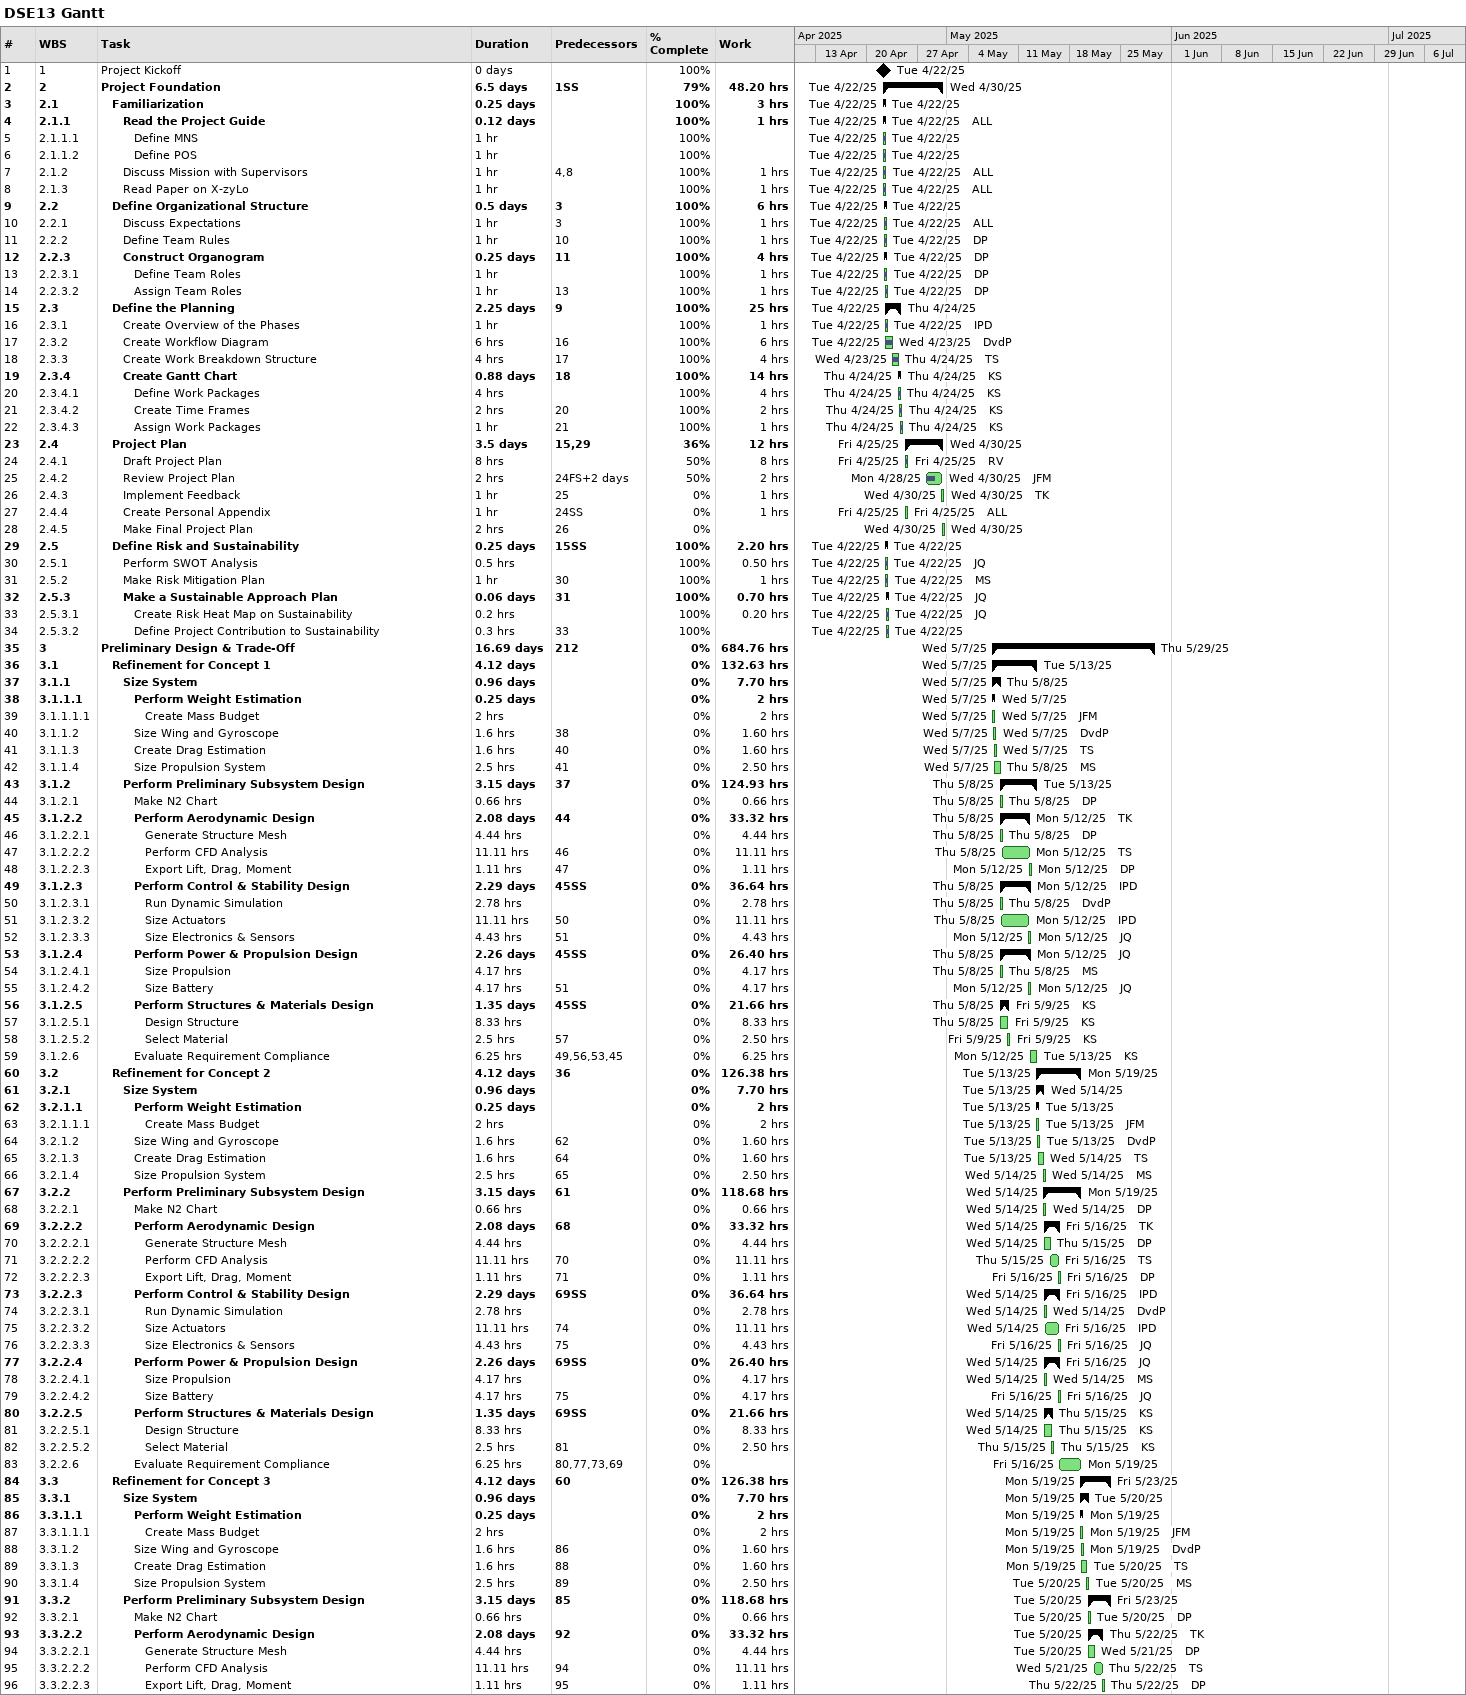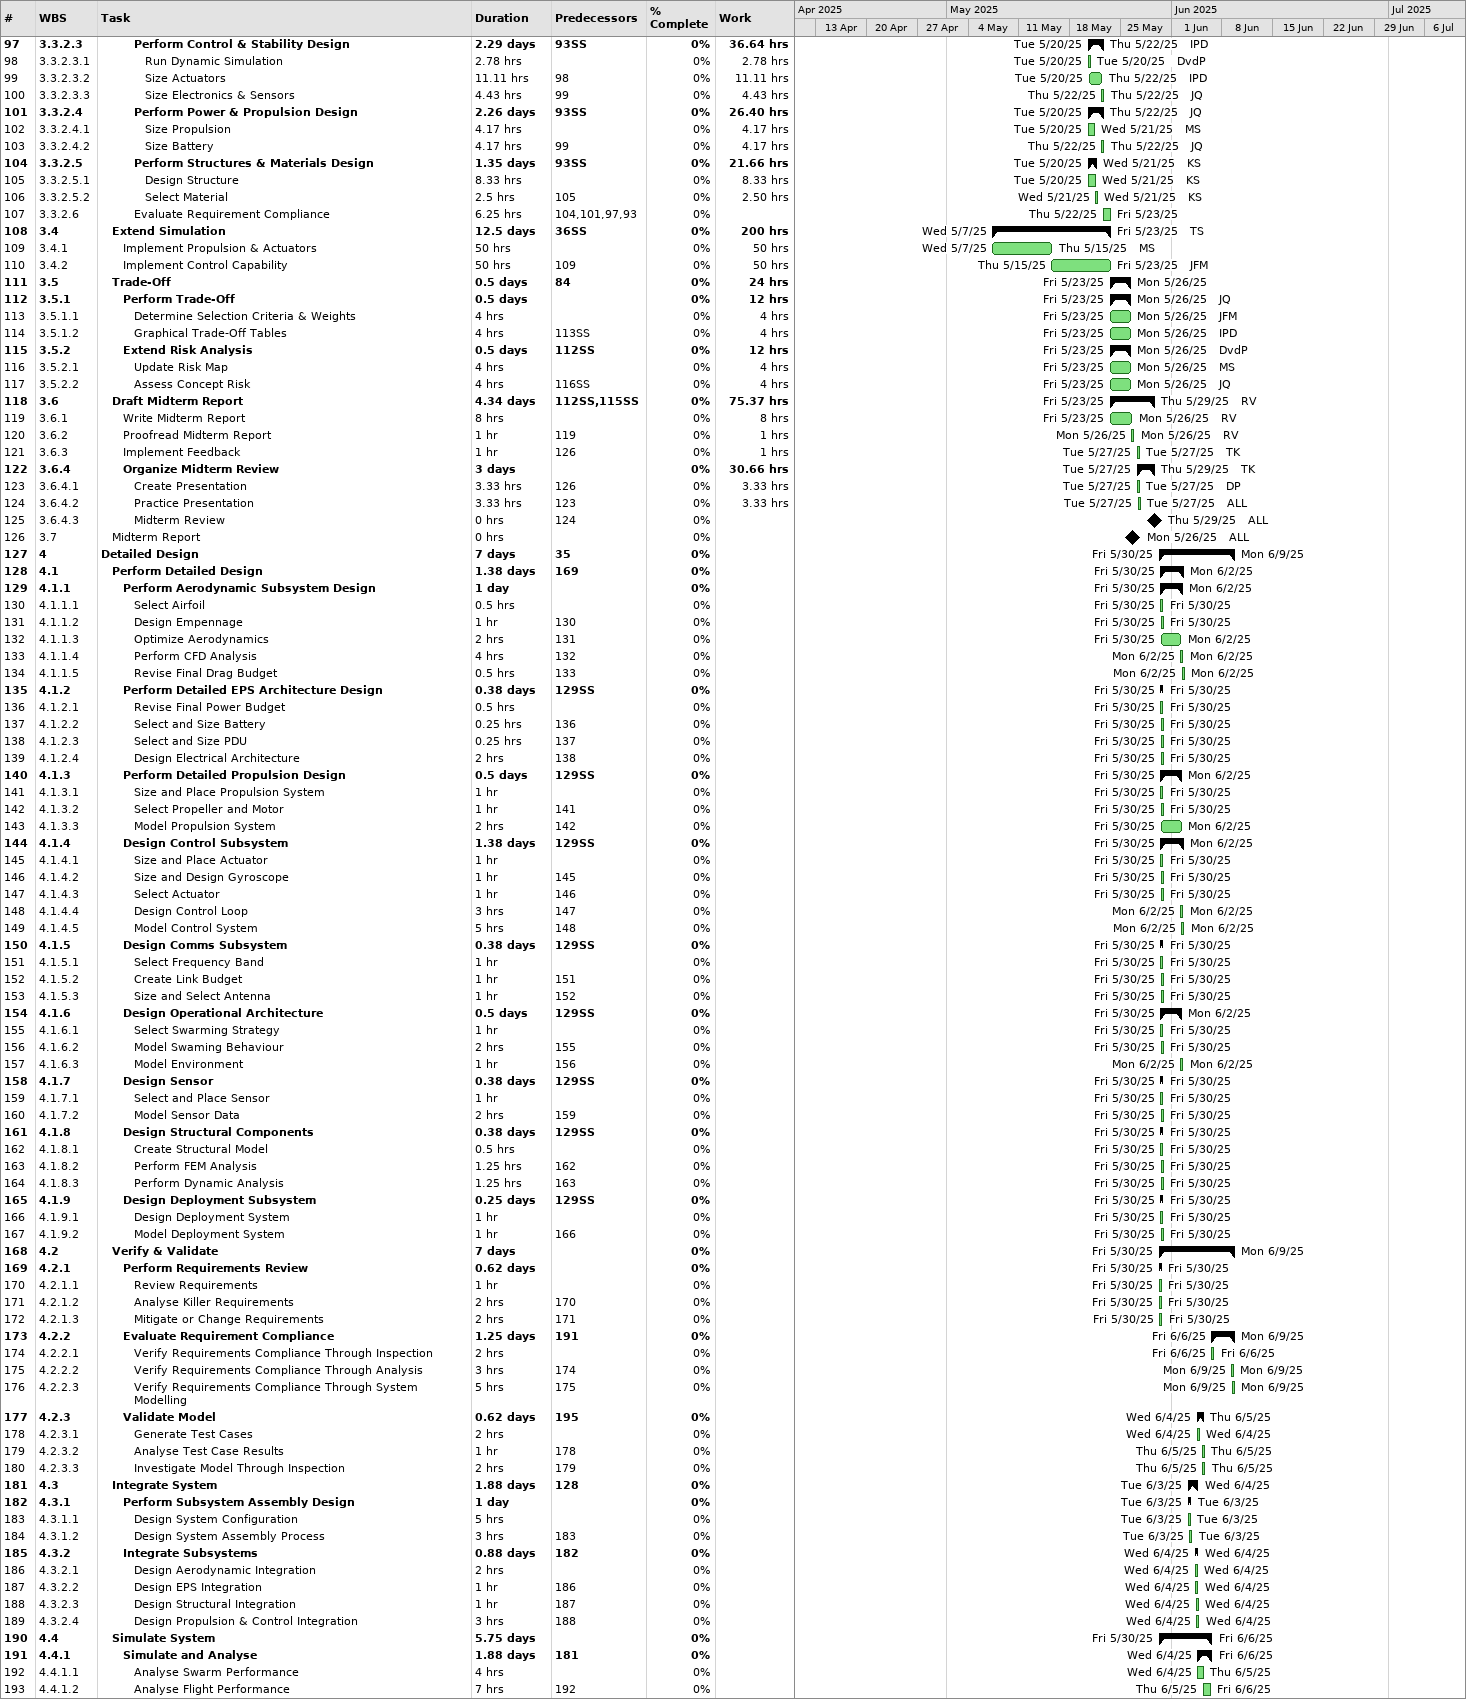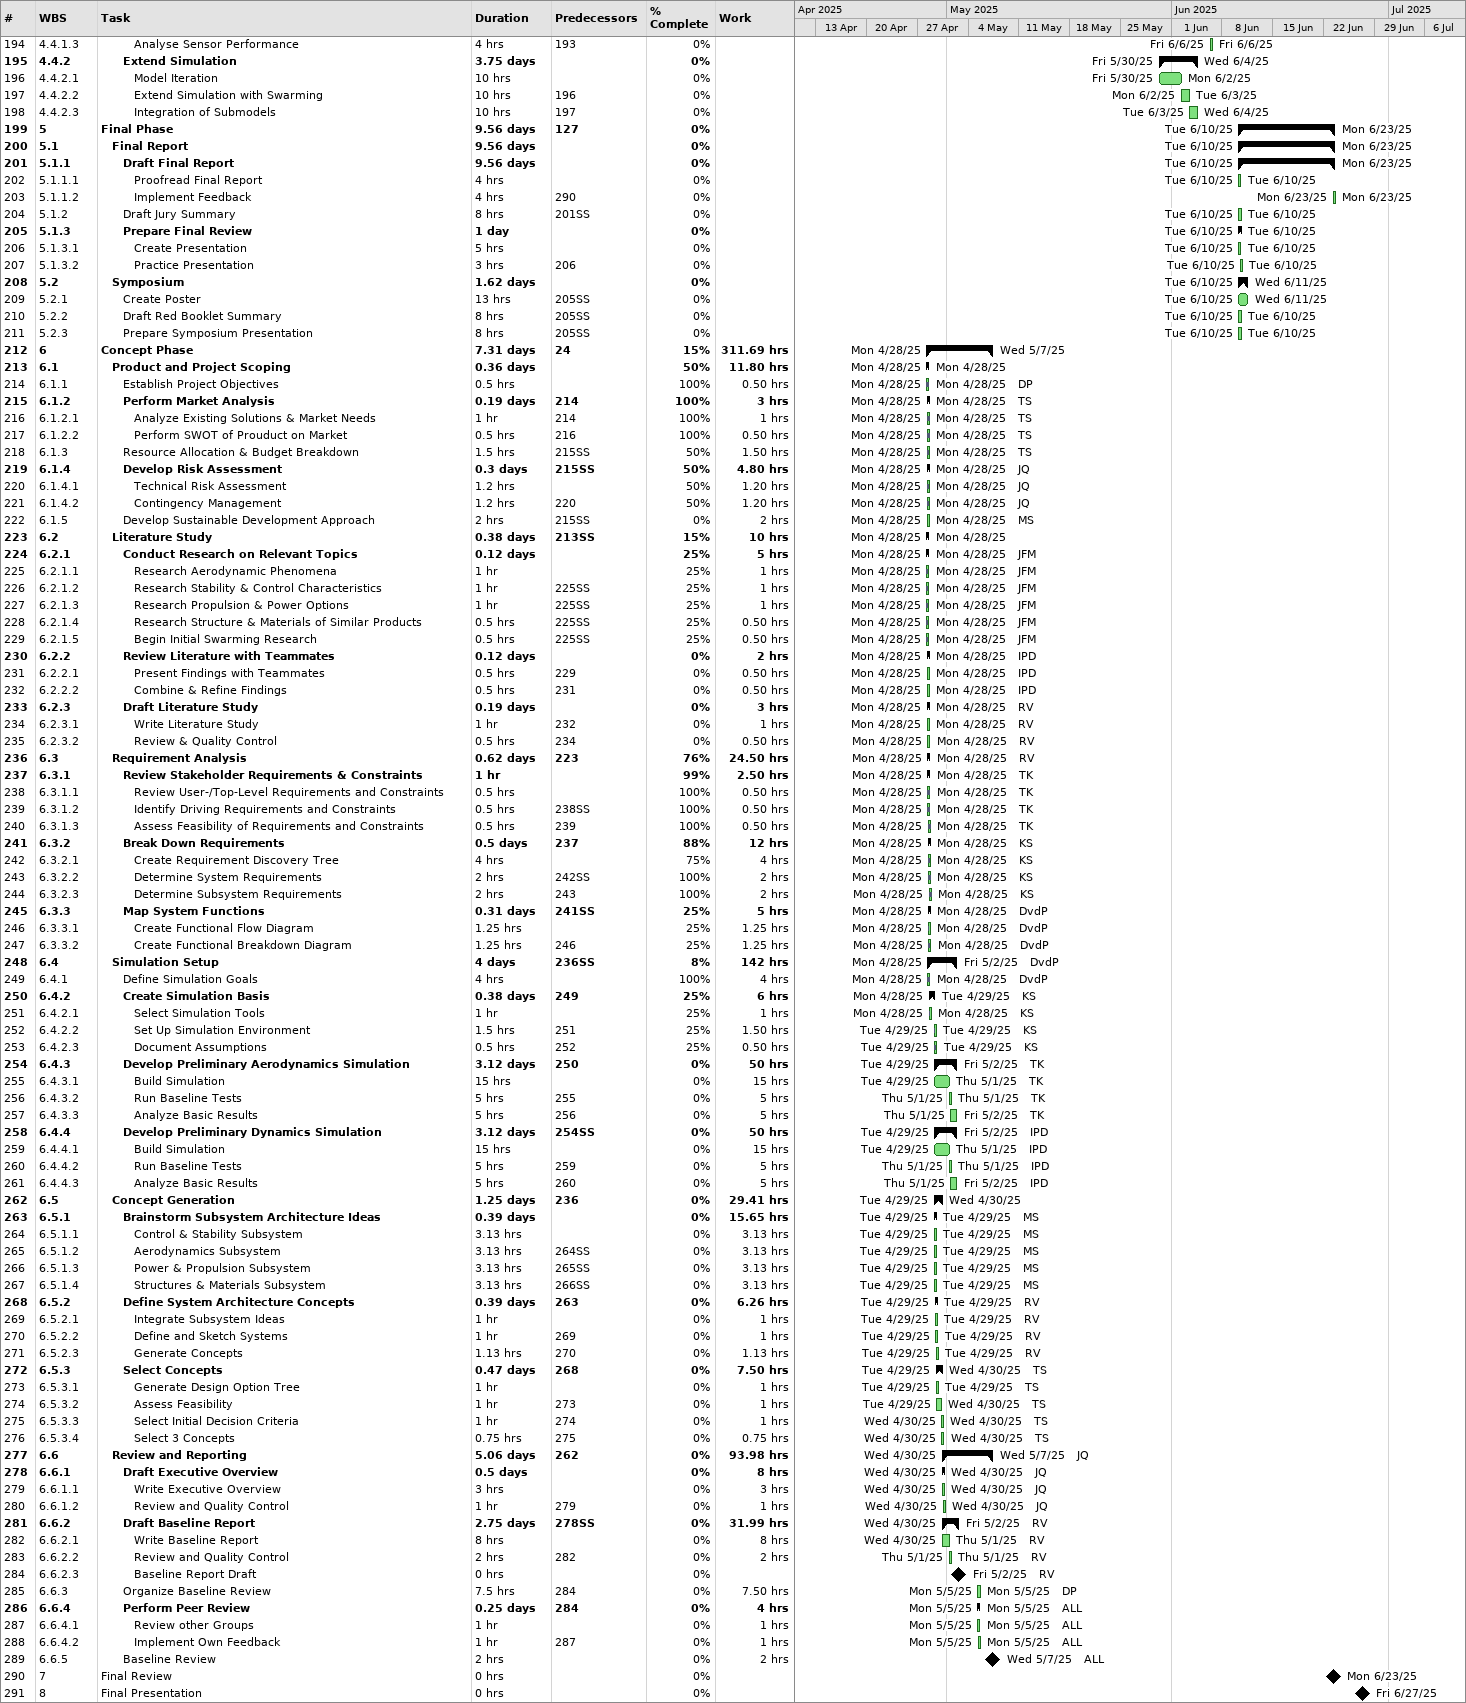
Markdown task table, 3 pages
DSE13 Gantt

| ID | WBS | Task | Duration | Start | Finish | Predecessors | Resources | % complete | Work (h) |
|---|---|---|---|---|---|---|---|---|---|
| 1 | 1 | Project Kickoff | 0d | 2025-04-22 | 2025-04-22 |  |  | 100 |  |
| 2 | 2 | **Project Foundation** | 6.5d | 2025-04-22 | 2025-04-30 | 1SS |  | 79 | 48.20 |
| 3 | 2.1 | **Familiarization** | 0.25d | 2025-04-22 | 2025-04-22 |  |  | 100 | 3 |
| 4 | 2.1.1 | **Read the Project Guide** | 0.12d | 2025-04-22 | 2025-04-22 |  | ALL | 100 | 1 |
| 5 | 2.1.1.1 | Define MNS | 1h | 2025-04-22 | 2025-04-22 |  |  | 100 |  |
| 6 | 2.1.1.2 | Define POS | 1h | 2025-04-22 | 2025-04-22 |  |  | 100 |  |
| 7 | 2.1.2 | Discuss Mission with Supervisors | 1h | 2025-04-22 | 2025-04-22 | 4, 8 | ALL | 100 | 1 |
| 8 | 2.1.3 | Read Paper on X-zyLo | 1h | 2025-04-22 | 2025-04-22 |  | ALL | 100 | 1 |
| 9 | 2.2 | **Define Organizational Structure** | 0.5d | 2025-04-22 | 2025-04-22 | 3 |  | 100 | 6 |
| 10 | 2.2.1 | Discuss Expectations | 1h | 2025-04-22 | 2025-04-22 | 3 | ALL | 100 | 1 |
| 11 | 2.2.2 | Define Team Rules | 1h | 2025-04-22 | 2025-04-22 | 10 | DP | 100 | 1 |
| 12 | 2.2.3 | **Construct Organogram** | 0.25d | 2025-04-22 | 2025-04-22 | 11 | DP | 100 | 4 |
| 13 | 2.2.3.1 | Define Team Roles | 1h | 2025-04-22 | 2025-04-22 |  | DP | 100 | 1 |
| 14 | 2.2.3.2 | Assign Team Roles | 1h | 2025-04-22 | 2025-04-22 | 13 | DP | 100 | 1 |
| 15 | 2.3 | **Define the Planning** | 2.25d | 2025-04-22 | 2025-04-24 | 9 |  | 100 | 25 |
| 16 | 2.3.1 | Create Overview of the Phases | 1h | 2025-04-22 | 2025-04-22 |  | IPD | 100 | 1 |
| 17 | 2.3.2 | Create Workflow Diagram | 6h | 2025-04-22 | 2025-04-23 | 16 | DvdP | 100 | 6 |
| 18 | 2.3.3 | Create Work Breakdown Structure | 4h | 2025-04-23 | 2025-04-24 | 17 | TS | 100 | 4 |
| 19 | 2.3.4 | **Create Gantt Chart** | 0.88d | 2025-04-24 | 2025-04-24 | 18 | KS | 100 | 14 |
| 20 | 2.3.4.1 | Define Work Packages | 4h | 2025-04-24 | 2025-04-24 |  | KS | 100 | 4 |
| 21 | 2.3.4.2 | Create Time Frames | 2h | 2025-04-24 | 2025-04-24 | 20 | KS | 100 | 2 |
| 22 | 2.3.4.3 | Assign Work Packages | 1h | 2025-04-24 | 2025-04-24 | 21 | KS | 100 | 1 |
| 23 | 2.4 | **Project Plan** | 3.5d | 2025-04-25 | 2025-04-30 | 15, 29 |  | 36 | 12 |
| 24 | 2.4.1 | Draft Project Plan | 8h | 2025-04-25 | 2025-04-25 |  | RV | 50 | 8 |
| 25 | 2.4.2 | Review Project Plan | 2h | 2025-04-28 | 2025-04-30 | 24FS+2d | JFM | 50 | 2 |
| 26 | 2.4.3 | Implement Feedback | 1h | 2025-04-30 | 2025-04-30 | 25 | TK | 0 | 1 |
| 27 | 2.4.4 | Create Personal Appendix | 1h | 2025-04-25 | 2025-04-25 | 24SS | ALL | 0 | 1 |
| 28 | 2.4.5 | Make Final Project Plan | 2h | 2025-04-30 | 2025-04-30 | 26 |  | 0 |  |
| 29 | 2.5 | **Define Risk and Sustainability** | 0.25d | 2025-04-22 | 2025-04-22 | 15SS |  | 100 | 2.20 |
| 30 | 2.5.1 | Perform SWOT Analysis | 0.5h | 2025-04-22 | 2025-04-22 |  | JQ | 100 | 0.50 |
| 31 | 2.5.2 | Make Risk Mitigation Plan | 1h | 2025-04-22 | 2025-04-22 | 30 | MS | 100 | 1 |
| 32 | 2.5.3 | **Make a Sustainable Approach Plan** | 0.06d | 2025-04-22 | 2025-04-22 | 31 | JQ | 100 | 0.70 |
| 33 | 2.5.3.1 | Create Risk Heat Map on Sustainability | 0.2h | 2025-04-22 | 2025-04-22 |  | JQ | 100 | 0.20 |
| 34 | 2.5.3.2 | Define Project Contribution to Sustainability | 0.3h | 2025-04-22 | 2025-04-22 | 33 |  | 100 |  |
| 35 | 3 | **Preliminary Design & Trade-Off** | 16.69d | 2025-05-07 | 2025-05-29 | 212 |  | 0 | 684.76 |
| 36 | 3.1 | **Refinement for Concept 1** | 4.12d | 2025-05-07 | 2025-05-13 |  |  | 0 | 132.63 |
| 37 | 3.1.1 | **Size System** | 0.96d | 2025-05-07 | 2025-05-08 |  |  | 0 | 7.70 |
| 38 | 3.1.1.1 | **Perform Weight Estimation** | 0.25d | 2025-05-07 | 2025-05-07 |  |  | 0 | 2 |
| 39 | 3.1.1.1.1 | Create Mass Budget | 2h | 2025-05-07 | 2025-05-07 |  | JFM | 0 | 2 |
| 40 | 3.1.1.2 | Size Wing and Gyroscope | 1.6h | 2025-05-07 | 2025-05-07 | 38 | DvdP | 0 | 1.60 |
| 41 | 3.1.1.3 | Create Drag Estimation | 1.6h | 2025-05-07 | 2025-05-07 | 40 | TS | 0 | 1.60 |
| 42 | 3.1.1.4 | Size Propulsion System | 2.5h | 2025-05-07 | 2025-05-08 | 41 | MS | 0 | 2.50 |
| 43 | 3.1.2 | **Perform Preliminary Subsystem Design** | 3.15d | 2025-05-08 | 2025-05-13 | 37 |  | 0 | 124.93 |
| 44 | 3.1.2.1 | Make N2 Chart | 0.66h | 2025-05-08 | 2025-05-08 |  | DP | 0 | 0.66 |
| 45 | 3.1.2.2 | **Perform Aerodynamic Design** | 2.08d | 2025-05-08 | 2025-05-12 | 44 | TK | 0 | 33.32 |
| 46 | 3.1.2.2.1 | Generate Structure Mesh | 4.44h | 2025-05-08 | 2025-05-08 |  | DP | 0 | 4.44 |
| 47 | 3.1.2.2.2 | Perform CFD Analysis | 11.11h | 2025-05-08 | 2025-05-12 | 46 | TS | 0 | 11.11 |
| 48 | 3.1.2.2.3 | Export Lift, Drag, Moment | 1.11h | 2025-05-12 | 2025-05-12 | 47 | DP | 0 | 1.11 |
| 49 | 3.1.2.3 | **Perform Control & Stability Design** | 2.29d | 2025-05-08 | 2025-05-12 | 45SS | IPD | 0 | 36.64 |
| 50 | 3.1.2.3.1 | Run Dynamic Simulation | 2.78h | 2025-05-08 | 2025-05-08 |  | DvdP | 0 | 2.78 |
| 51 | 3.1.2.3.2 | Size Actuators | 11.11h | 2025-05-08 | 2025-05-12 | 50 | IPD | 0 | 11.11 |
| 52 | 3.1.2.3.3 | Size Electronics & Sensors | 4.43h | 2025-05-12 | 2025-05-12 | 51 | JQ | 0 | 4.43 |
| 53 | 3.1.2.4 | **Perform Power & Propulsion Design** | 2.26d | 2025-05-08 | 2025-05-12 | 45SS | JQ | 0 | 26.40 |
| 54 | 3.1.2.4.1 | Size Propulsion | 4.17h | 2025-05-08 | 2025-05-08 |  | MS | 0 | 4.17 |
| 55 | 3.1.2.4.2 | Size Battery | 4.17h | 2025-05-12 | 2025-05-12 | 51 | JQ | 0 | 4.17 |
| 56 | 3.1.2.5 | **Perform Structures & Materials Design** | 1.35d | 2025-05-08 | 2025-05-09 | 45SS | KS | 0 | 21.66 |
| 57 | 3.1.2.5.1 | Design Structure | 8.33h | 2025-05-08 | 2025-05-09 |  | KS | 0 | 8.33 |
| 58 | 3.1.2.5.2 | Select Material | 2.5h | 2025-05-09 | 2025-05-09 | 57 | KS | 0 | 2.50 |
| 59 | 3.1.2.6 | Evaluate Requirement Compliance | 6.25h | 2025-05-12 | 2025-05-13 | 49, 56, 53, 45 | KS | 0 | 6.25 |
| 60 | 3.2 | **Refinement for Concept 2** | 4.12d | 2025-05-13 | 2025-05-19 | 36 |  | 0 | 126.38 |
| 61 | 3.2.1 | **Size System** | 0.96d | 2025-05-13 | 2025-05-14 |  |  | 0 | 7.70 |
| 62 | 3.2.1.1 | **Perform Weight Estimation** | 0.25d | 2025-05-13 | 2025-05-13 |  |  | 0 | 2 |
| 63 | 3.2.1.1.1 | Create Mass Budget | 2h | 2025-05-13 | 2025-05-13 |  | JFM | 0 | 2 |
| 64 | 3.2.1.2 | Size Wing and Gyroscope | 1.6h | 2025-05-13 | 2025-05-13 | 62 | DvdP | 0 | 1.60 |
| 65 | 3.2.1.3 | Create Drag Estimation | 1.6h | 2025-05-13 | 2025-05-14 | 64 | TS | 0 | 1.60 |
| 66 | 3.2.1.4 | Size Propulsion System | 2.5h | 2025-05-14 | 2025-05-14 | 65 | MS | 0 | 2.50 |
| 67 | 3.2.2 | **Perform Preliminary Subsystem Design** | 3.15d | 2025-05-14 | 2025-05-19 | 61 |  | 0 | 118.68 |
| 68 | 3.2.2.1 | Make N2 Chart | 0.66h | 2025-05-14 | 2025-05-14 |  | DP | 0 | 0.66 |
| 69 | 3.2.2.2 | **Perform Aerodynamic Design** | 2.08d | 2025-05-14 | 2025-05-16 | 68 | TK | 0 | 33.32 |
| 70 | 3.2.2.2.1 | Generate Structure Mesh | 4.44h | 2025-05-14 | 2025-05-15 |  | DP | 0 | 4.44 |
| 71 | 3.2.2.2.2 | Perform CFD Analysis | 11.11h | 2025-05-15 | 2025-05-16 | 70 | TS | 0 | 11.11 |
| 72 | 3.2.2.2.3 | Export Lift, Drag, Moment | 1.11h | 2025-05-16 | 2025-05-16 | 71 | DP | 0 | 1.11 |
| 73 | 3.2.2.3 | **Perform Control & Stability Design** | 2.29d | 2025-05-14 | 2025-05-16 | 69SS | IPD | 0 | 36.64 |
| 74 | 3.2.2.3.1 | Run Dynamic Simulation | 2.78h | 2025-05-14 | 2025-05-14 |  | DvdP | 0 | 2.78 |
| 75 | 3.2.2.3.2 | Size Actuators | 11.11h | 2025-05-14 | 2025-05-16 | 74 | IPD | 0 | 11.11 |
| 76 | 3.2.2.3.3 | Size Electronics & Sensors | 4.43h | 2025-05-16 | 2025-05-16 | 75 | JQ | 0 | 4.43 |
| 77 | 3.2.2.4 | **Perform Power & Propulsion Design** | 2.26d | 2025-05-14 | 2025-05-16 | 69SS | JQ | 0 | 26.40 |
| 78 | 3.2.2.4.1 | Size Propulsion | 4.17h | 2025-05-14 | 2025-05-14 |  | MS | 0 | 4.17 |
| 79 | 3.2.2.4.2 | Size Battery | 4.17h | 2025-05-16 | 2025-05-16 | 75 | JQ | 0 | 4.17 |
| 80 | 3.2.2.5 | **Perform Structures & Materials Design** | 1.35d | 2025-05-14 | 2025-05-15 | 69SS | KS | 0 | 21.66 |
| 81 | 3.2.2.5.1 | Design Structure | 8.33h | 2025-05-14 | 2025-05-15 |  | KS | 0 | 8.33 |
| 82 | 3.2.2.5.2 | Select Material | 2.5h | 2025-05-15 | 2025-05-15 | 81 | KS | 0 | 2.50 |
| 83 | 3.2.2.6 | Evaluate Requirement Compliance | 6.25h | 2025-05-16 | 2025-05-19 | 80, 77, 73, 69 |  | 0 |  |
| 84 | 3.3 | **Refinement for Concept 3** | 4.12d | 2025-05-19 | 2025-05-23 | 60 |  | 0 | 126.38 |
| 85 | 3.3.1 | **Size System** | 0.96d | 2025-05-19 | 2025-05-20 |  |  | 0 | 7.70 |
| 86 | 3.3.1.1 | **Perform Weight Estimation** | 0.25d | 2025-05-19 | 2025-05-19 |  |  | 0 | 2 |
| 87 | 3.3.1.1.1 | Create Mass Budget | 2h | 2025-05-19 | 2025-05-19 |  | JFM | 0 | 2 |
| 88 | 3.3.1.2 | Size Wing and Gyroscope | 1.6h | 2025-05-19 | 2025-05-19 | 86 | DvdP | 0 | 1.60 |
| 89 | 3.3.1.3 | Create Drag Estimation | 1.6h | 2025-05-19 | 2025-05-20 | 88 | TS | 0 | 1.60 |
| 90 | 3.3.1.4 | Size Propulsion System | 2.5h | 2025-05-20 | 2025-05-20 | 89 | MS | 0 | 2.50 |
| 91 | 3.3.2 | **Perform Preliminary Subsystem Design** | 3.15d | 2025-05-20 | 2025-05-23 | 85 |  | 0 | 118.68 |
| 92 | 3.3.2.1 | Make N2 Chart | 0.66h | 2025-05-20 | 2025-05-20 |  | DP | 0 | 0.66 |
| 93 | 3.3.2.2 | **Perform Aerodynamic Design** | 2.08d | 2025-05-20 | 2025-05-22 | 92 | TK | 0 | 33.32 |
| 94 | 3.3.2.2.1 | Generate Structure Mesh | 4.44h | 2025-05-20 | 2025-05-21 |  | DP | 0 | 4.44 |
| 95 | 3.3.2.2.2 | Perform CFD Analysis | 11.11h | 2025-05-21 | 2025-05-22 | 94 | TS | 0 | 11.11 |
| 96 | 3.3.2.2.3 | Export Lift, Drag, Moment | 1.11h | 2025-05-22 | 2025-05-22 | 95 | DP | 0 | 1.11 |
| 97 | 3.3.2.3 | **Perform Control & Stability Design** | 2.29d | 2025-05-20 | 2025-05-22 | 93SS | IPD | 0 | 36.64 |
| 98 | 3.3.2.3.1 | Run Dynamic Simulation | 2.78h | 2025-05-20 | 2025-05-20 |  | DvdP | 0 | 2.78 |
| 99 | 3.3.2.3.2 | Size Actuators | 11.11h | 2025-05-20 | 2025-05-22 | 98 | IPD | 0 | 11.11 |
| 100 | 3.3.2.3.3 | Size Electronics & Sensors | 4.43h | 2025-05-22 | 2025-05-22 | 99 | JQ | 0 | 4.43 |
| 101 | 3.3.2.4 | **Perform Power & Propulsion Design** | 2.26d | 2025-05-20 | 2025-05-22 | 93SS | JQ | 0 | 26.40 |
| 102 | 3.3.2.4.1 | Size Propulsion | 4.17h | 2025-05-20 | 2025-05-21 |  | MS | 0 | 4.17 |
| 103 | 3.3.2.4.2 | Size Battery | 4.17h | 2025-05-22 | 2025-05-22 | 99 | JQ | 0 | 4.17 |
| 104 | 3.3.2.5 | **Perform Structures & Materials Design** | 1.35d | 2025-05-20 | 2025-05-21 | 93SS | KS | 0 | 21.66 |
| 105 | 3.3.2.5.1 | Design Structure | 8.33h | 2025-05-20 | 2025-05-21 |  | KS | 0 | 8.33 |
| 106 | 3.3.2.5.2 | Select Material | 2.5h | 2025-05-21 | 2025-05-21 | 105 | KS | 0 | 2.50 |
| 107 | 3.3.2.6 | Evaluate Requirement Compliance | 6.25h | 2025-05-22 | 2025-05-23 | 104, 101, 97, 93 |  | 0 |  |
| 108 | 3.4 | **Extend Simulation** | 12.5d | 2025-05-07 | 2025-05-23 | 36SS | TS | 0 | 200 |
| 109 | 3.4.1 | Implement Propulsion & Actuators | 50h | 2025-05-07 | 2025-05-15 |  | MS | 0 | 50 |
| 110 | 3.4.2 | Implement Control Capability | 50h | 2025-05-15 | 2025-05-23 | 109 | JFM | 0 | 50 |
| 111 | 3.5 | **Trade-Off** | 0.5d | 2025-05-23 | 2025-05-26 | 84 |  | 0 | 24 |
| 112 | 3.5.1 | **Perform Trade-Off** | 0.5d | 2025-05-23 | 2025-05-26 |  | JQ | 0 | 12 |
| 113 | 3.5.1.1 | Determine Selection Criteria & Weights | 4h | 2025-05-23 | 2025-05-26 |  | JFM | 0 | 4 |
| 114 | 3.5.1.2 | Graphical Trade-Off Tables | 4h | 2025-05-23 | 2025-05-26 | 113SS | IPD | 0 | 4 |
| 115 | 3.5.2 | **Extend Risk Analysis** | 0.5d | 2025-05-23 | 2025-05-26 | 112SS | DvdP | 0 | 12 |
| 116 | 3.5.2.1 | Update Risk Map | 4h | 2025-05-23 | 2025-05-26 |  | MS | 0 | 4 |
| 117 | 3.5.2.2 | Assess Concept Risk | 4h | 2025-05-23 | 2025-05-26 | 116SS | JQ | 0 | 4 |
| 118 | 3.6 | **Draft Midterm Report** | 4.34d | 2025-05-23 | 2025-05-29 | 112SS, 115SS | RV | 0 | 75.37 |
| 119 | 3.6.1 | Write Midterm Report | 8h | 2025-05-23 | 2025-05-26 |  | RV | 0 | 8 |
| 120 | 3.6.2 | Proofread Midterm Report | 1h | 2025-05-26 | 2025-05-26 | 119 | RV | 0 | 1 |
| 121 | 3.6.3 | Implement Feedback | 1h | 2025-05-27 | 2025-05-27 | 126 | TK | 0 | 1 |
| 122 | 3.6.4 | **Organize Midterm Review** | 3d | 2025-05-27 | 2025-05-29 |  | TK | 0 | 30.66 |
| 123 | 3.6.4.1 | Create Presentation | 3.33h | 2025-05-27 | 2025-05-27 | 126 | DP | 0 | 3.33 |
| 124 | 3.6.4.2 | Practice Presentation | 3.33h | 2025-05-27 | 2025-05-27 | 123 | ALL | 0 | 3.33 |
| 125 | 3.6.4.3 | Midterm Review | 0h | 2025-05-29 | 2025-05-29 | 124 | ALL | 0 |  |
| 126 | 3.7 | Midterm Report | 0h | 2025-05-26 | 2025-05-26 |  | ALL | 0 |  |
| 127 | 4 | **Detailed Design** | 7d | 2025-05-30 | 2025-06-09 | 35 |  | 0 |  |
| 128 | 4.1 | **Perform Detailed Design** | 1.38d | 2025-05-30 | 2025-06-02 | 169 |  | 0 |  |
| 129 | 4.1.1 | **Perform Aerodynamic Subsystem Design** | 1d | 2025-05-30 | 2025-06-02 |  |  | 0 |  |
| 130 | 4.1.1.1 | Select Airfoil | 0.5h | 2025-05-30 | 2025-05-30 |  |  | 0 |  |
| 131 | 4.1.1.2 | Design Empennage | 1h | 2025-05-30 | 2025-05-30 | 130 |  | 0 |  |
| 132 | 4.1.1.3 | Optimize Aerodynamics | 2h | 2025-05-30 | 2025-06-02 | 131 |  | 0 |  |
| 133 | 4.1.1.4 | Perform CFD Analysis | 4h | 2025-06-02 | 2025-06-02 | 132 |  | 0 |  |
| 134 | 4.1.1.5 | Revise Final Drag Budget | 0.5h | 2025-06-02 | 2025-06-02 | 133 |  | 0 |  |
| 135 | 4.1.2 | **Perform Detailed EPS Architecture Design** | 0.38d | 2025-05-30 | 2025-05-30 | 129SS |  | 0 |  |
| 136 | 4.1.2.1 | Revise Final Power Budget | 0.5h | 2025-05-30 | 2025-05-30 |  |  | 0 |  |
| 137 | 4.1.2.2 | Select and Size Battery | 0.25h | 2025-05-30 | 2025-05-30 | 136 |  | 0 |  |
| 138 | 4.1.2.3 | Select and Size PDU | 0.25h | 2025-05-30 | 2025-05-30 | 137 |  | 0 |  |
| 139 | 4.1.2.4 | Design Electrical Architecture | 2h | 2025-05-30 | 2025-05-30 | 138 |  | 0 |  |
| 140 | 4.1.3 | **Perform Detailed Propulsion Design** | 0.5d | 2025-05-30 | 2025-06-02 | 129SS |  | 0 |  |
| 141 | 4.1.3.1 | Size and Place Propulsion System | 1h | 2025-05-30 | 2025-05-30 |  |  | 0 |  |
| 142 | 4.1.3.2 | Select Propeller and Motor | 1h | 2025-05-30 | 2025-05-30 | 141 |  | 0 |  |
| 143 | 4.1.3.3 | Model Propulsion System | 2h | 2025-05-30 | 2025-06-02 | 142 |  | 0 |  |
| 144 | 4.1.4 | **Design Control Subsystem** | 1.38d | 2025-05-30 | 2025-06-02 | 129SS |  | 0 |  |
| 145 | 4.1.4.1 | Size and Place Actuator | 1h | 2025-05-30 | 2025-05-30 |  |  | 0 |  |
| 146 | 4.1.4.2 | Size and Design Gyroscope | 1h | 2025-05-30 | 2025-05-30 | 145 |  | 0 |  |
| 147 | 4.1.4.3 | Select Actuator | 1h | 2025-05-30 | 2025-05-30 | 146 |  | 0 |  |
| 148 | 4.1.4.4 | Design Control Loop | 3h | 2025-06-02 | 2025-06-02 | 147 |  | 0 |  |
| 149 | 4.1.4.5 | Model Control System | 5h | 2025-06-02 | 2025-06-02 | 148 |  | 0 |  |
| 150 | 4.1.5 | **Design Comms Subsystem** | 0.38d | 2025-05-30 | 2025-05-30 | 129SS |  | 0 |  |
| 151 | 4.1.5.1 | Select Frequency Band | 1h | 2025-05-30 | 2025-05-30 |  |  | 0 |  |
| 152 | 4.1.5.2 | Create Link Budget | 1h | 2025-05-30 | 2025-05-30 | 151 |  | 0 |  |
| 153 | 4.1.5.3 | Size and Select Antenna | 1h | 2025-05-30 | 2025-05-30 | 152 |  | 0 |  |
| 154 | 4.1.6 | **Design Operational Architecture** | 0.5d | 2025-05-30 | 2025-06-02 | 129SS |  | 0 |  |
| 155 | 4.1.6.1 | Select Swarming Strategy | 1h | 2025-05-30 | 2025-05-30 |  |  | 0 |  |
| 156 | 4.1.6.2 | Model Swaming Behaviour | 2h | 2025-05-30 | 2025-05-30 | 155 |  | 0 |  |
| 157 | 4.1.6.3 | Model Environment | 1h | 2025-06-02 | 2025-06-02 | 156 |  | 0 |  |
| 158 | 4.1.7 | **Design Sensor** | 0.38d | 2025-05-30 | 2025-05-30 | 129SS |  | 0 |  |
| 159 | 4.1.7.1 | Select and Place Sensor | 1h | 2025-05-30 | 2025-05-30 |  |  | 0 |  |
| 160 | 4.1.7.2 | Model Sensor Data | 2h | 2025-05-30 | 2025-05-30 | 159 |  | 0 |  |
| 161 | 4.1.8 | **Design Structural Components** | 0.38d | 2025-05-30 | 2025-05-30 | 129SS |  | 0 |  |
| 162 | 4.1.8.1 | Create Structural Model | 0.5h | 2025-05-30 | 2025-05-30 |  |  | 0 |  |
| 163 | 4.1.8.2 | Perform FEM Analysis | 1.25h | 2025-05-30 | 2025-05-30 | 162 |  | 0 |  |
| 164 | 4.1.8.3 | Perform Dynamic Analysis | 1.25h | 2025-05-30 | 2025-05-30 | 163 |  | 0 |  |
| 165 | 4.1.9 | **Design Deployment Subsystem** | 0.25d | 2025-05-30 | 2025-05-30 | 129SS |  | 0 |  |
| 166 | 4.1.9.1 | Design Deployment System | 1h | 2025-05-30 | 2025-05-30 |  |  | 0 |  |
| 167 | 4.1.9.2 | Model Deployment System | 1h | 2025-05-30 | 2025-05-30 | 166 |  | 0 |  |
| 168 | 4.2 | **Verify & Validate** | 7d | 2025-05-30 | 2025-06-09 |  |  | 0 |  |
| 169 | 4.2.1 | **Perform Requirements Review** | 0.62d | 2025-05-30 | 2025-05-30 |  |  | 0 |  |
| 170 | 4.2.1.1 | Review Requirements | 1h | 2025-05-30 | 2025-05-30 |  |  | 0 |  |
| 171 | 4.2.1.2 | Analyse Killer Requirements | 2h | 2025-05-30 | 2025-05-30 | 170 |  | 0 |  |
| 172 | 4.2.1.3 | Mitigate or Change Requirements | 2h | 2025-05-30 | 2025-05-30 | 171 |  | 0 |  |
| 173 | 4.2.2 | **Evaluate Requirement Compliance** | 1.25d | 2025-06-06 | 2025-06-09 | 191 |  | 0 |  |
| 174 | 4.2.2.1 | Verify Requirements Compliance Through Inspection | 2h | 2025-06-06 | 2025-06-06 |  |  | 0 |  |
| 175 | 4.2.2.2 | Verify Requirements Compliance Through Analysis | 3h | 2025-06-09 | 2025-06-09 | 174 |  | 0 |  |
| 176 | 4.2.2.3 | Verify Requirements Compliance Through System Modelling | 5h | 2025-06-09 | 2025-06-09 | 175 |  | 0 |  |
| 177 | 4.2.3 | **Validate Model** | 0.62d | 2025-06-04 | 2025-06-05 | 195 |  | 0 |  |
| 178 | 4.2.3.1 | Generate Test Cases | 2h | 2025-06-04 | 2025-06-04 |  |  | 0 |  |
| 179 | 4.2.3.2 | Analyse Test Case Results | 1h | 2025-06-05 | 2025-06-05 | 178 |  | 0 |  |
| 180 | 4.2.3.3 | Investigate Model Through Inspection | 2h | 2025-06-05 | 2025-06-05 | 179 |  | 0 |  |
| 181 | 4.3 | **Integrate System** | 1.88d | 2025-06-03 | 2025-06-04 | 128 |  | 0 |  |
| 182 | 4.3.1 | **Perform Subsystem Assembly Design** | 1d | 2025-06-03 | 2025-06-03 |  |  | 0 |  |
| 183 | 4.3.1.1 | Design System Configuration | 5h | 2025-06-03 | 2025-06-03 |  |  | 0 |  |
| 184 | 4.3.1.2 | Design System Assembly Process | 3h | 2025-06-03 | 2025-06-03 | 183 |  | 0 |  |
| 185 | 4.3.2 | **Integrate Subsystems** | 0.88d | 2025-06-04 | 2025-06-04 | 182 |  | 0 |  |
| 186 | 4.3.2.1 | Design Aerodynamic Integration | 2h | 2025-06-04 | 2025-06-04 |  |  | 0 |  |
| 187 | 4.3.2.2 | Design EPS Integration | 1h | 2025-06-04 | 2025-06-04 | 186 |  | 0 |  |
| 188 | 4.3.2.3 | Design Structural Integration | 1h | 2025-06-04 | 2025-06-04 | 187 |  | 0 |  |
| 189 | 4.3.2.4 | Design Propulsion & Control Integration | 3h | 2025-06-04 | 2025-06-04 | 188 |  | 0 |  |
| 190 | 4.4 | **Simulate System** | 5.75d | 2025-05-30 | 2025-06-06 |  |  | 0 |  |
| 191 | 4.4.1 | **Simulate and Analyse** | 1.88d | 2025-06-04 | 2025-06-06 | 181 |  | 0 |  |
| 192 | 4.4.1.1 | Analyse Swarm Performance | 4h | 2025-06-04 | 2025-06-05 |  |  | 0 |  |
| 193 | 4.4.1.2 | Analyse Flight Performance | 7h | 2025-06-05 | 2025-06-06 | 192 |  | 0 |  |
| 194 | 4.4.1.3 | Analyse Sensor Performance | 4h | 2025-06-06 | 2025-06-06 | 193 |  | 0 |  |
| 195 | 4.4.2 | **Extend Simulation** | 3.75d | 2025-05-30 | 2025-06-04 |  |  | 0 |  |
| 196 | 4.4.2.1 | Model Iteration | 10h | 2025-05-30 | 2025-06-02 |  |  | 0 |  |
| 197 | 4.4.2.2 | Extend Simulation with Swarming | 10h | 2025-06-02 | 2025-06-03 | 196 |  | 0 |  |
| 198 | 4.4.2.3 | Integration of Submodels | 10h | 2025-06-03 | 2025-06-04 | 197 |  | 0 |  |
| 199 | 5 | **Final Phase** | 9.56d | 2025-06-10 | 2025-06-23 | 127 |  | 0 |  |
| 200 | 5.1 | **Final Report** | 9.56d | 2025-06-10 | 2025-06-23 |  |  | 0 |  |
| 201 | 5.1.1 | **Draft Final Report** | 9.56d | 2025-06-10 | 2025-06-23 |  |  | 0 |  |
| 202 | 5.1.1.1 | Proofread Final Report | 4h | 2025-06-10 | 2025-06-10 |  |  | 0 |  |
| 203 | 5.1.1.2 | Implement Feedback | 4h | 2025-06-23 | 2025-06-23 | 290 |  | 0 |  |
| 204 | 5.1.2 | Draft Jury Summary | 8h | 2025-06-10 | 2025-06-10 | 201SS |  | 0 |  |
| 205 | 5.1.3 | **Prepare Final Review** | 1d | 2025-06-10 | 2025-06-10 |  |  | 0 |  |
| 206 | 5.1.3.1 | Create Presentation | 5h | 2025-06-10 | 2025-06-10 |  |  | 0 |  |
| 207 | 5.1.3.2 | Practice Presentation | 3h | 2025-06-10 | 2025-06-10 | 206 |  | 0 |  |
| 208 | 5.2 | **Symposium** | 1.62d | 2025-06-10 | 2025-06-11 |  |  | 0 |  |
| 209 | 5.2.1 | Create Poster | 13h | 2025-06-10 | 2025-06-11 | 205SS |  | 0 |  |
| 210 | 5.2.2 | Draft Red Booklet Summary | 8h | 2025-06-10 | 2025-06-10 | 205SS |  | 0 |  |
| 211 | 5.2.3 | Prepare Symposium Presentation | 8h | 2025-06-10 | 2025-06-10 | 205SS |  | 0 |  |
| 212 | 6 | **Concept Phase** | 7.31d | 2025-04-28 | 2025-05-07 | 24 |  | 15 | 311.69 |
| 213 | 6.1 | **Product and Project Scoping** | 0.36d | 2025-04-28 | 2025-04-28 |  |  | 50 | 11.80 |
| 214 | 6.1.1 | Establish Project Objectives | 0.5h | 2025-04-28 | 2025-04-28 |  | DP | 100 | 0.50 |
| 215 | 6.1.2 | **Perform Market Analysis** | 0.19d | 2025-04-28 | 2025-04-28 | 214 | TS | 100 | 3 |
| 216 | 6.1.2.1 | Analyze Existing Solutions & Market Needs | 1h | 2025-04-28 | 2025-04-28 | 214 | TS | 100 | 1 |
| 217 | 6.1.2.2 | Perform SWOT of Prouduct on Market | 0.5h | 2025-04-28 | 2025-04-28 | 216 | TS | 100 | 0.50 |
| 218 | 6.1.3 | Resource Allocation & Budget Breakdown | 1.5h | 2025-04-28 | 2025-04-28 | 215SS | TS | 50 | 1.50 |
| 219 | 6.1.4 | **Develop Risk Assessment** | 0.3d | 2025-04-28 | 2025-04-28 | 215SS | JQ | 50 | 4.80 |
| 220 | 6.1.4.1 | Technical Risk Assessment | 1.2h | 2025-04-28 | 2025-04-28 |  | JQ | 50 | 1.20 |
| 221 | 6.1.4.2 | Contingency Management | 1.2h | 2025-04-28 | 2025-04-28 | 220 | JQ | 50 | 1.20 |
| 222 | 6.1.5 | Develop Sustainable Development Approach | 2h | 2025-04-28 | 2025-04-28 | 215SS | MS | 0 | 2 |
| 223 | 6.2 | **Literature Study** | 0.38d | 2025-04-28 | 2025-04-28 | 213SS |  | 15 | 10 |
| 224 | 6.2.1 | **Conduct Research on Relevant Topics** | 0.12d | 2025-04-28 | 2025-04-28 |  | JFM | 25 | 5 |
| 225 | 6.2.1.1 | Research Aerodynamic Phenomena | 1h | 2025-04-28 | 2025-04-28 |  | JFM | 25 | 1 |
| 226 | 6.2.1.2 | Research Stability & Control Characteristics | 1h | 2025-04-28 | 2025-04-28 | 225SS | JFM | 25 | 1 |
| 227 | 6.2.1.3 | Research Propulsion & Power Options | 1h | 2025-04-28 | 2025-04-28 | 225SS | JFM | 25 | 1 |
| 228 | 6.2.1.4 | Research Structure & Materials of Similar Products | 0.5h | 2025-04-28 | 2025-04-28 | 225SS | JFM | 25 | 0.50 |
| 229 | 6.2.1.5 | Begin Initial Swarming Research | 0.5h | 2025-04-28 | 2025-04-28 | 225SS | JFM | 25 | 0.50 |
| 230 | 6.2.2 | **Review Literature with Teammates** | 0.12d | 2025-04-28 | 2025-04-28 |  | IPD | 0 | 2 |
| 231 | 6.2.2.1 | Present Findings with Teammates | 0.5h | 2025-04-28 | 2025-04-28 | 229 | IPD | 0 | 0.50 |
| 232 | 6.2.2.2 | Combine & Refine Findings | 0.5h | 2025-04-28 | 2025-04-28 | 231 | IPD | 0 | 0.50 |
| 233 | 6.2.3 | **Draft Literature Study** | 0.19d | 2025-04-28 | 2025-04-28 |  | RV | 0 | 3 |
| 234 | 6.2.3.1 | Write Literature Study | 1h | 2025-04-28 | 2025-04-28 | 232 | RV | 0 | 1 |
| 235 | 6.2.3.2 | Review & Quality Control | 0.5h | 2025-04-28 | 2025-04-28 | 234 | RV | 0 | 0.50 |
| 236 | 6.3 | **Requirement Analysis** | 0.62d | 2025-04-28 | 2025-04-28 | 223 | RV | 76 | 24.50 |
| 237 | 6.3.1 | **Review Stakeholder Requirements & Constraints** | 1h | 2025-04-28 | 2025-04-28 |  | TK | 99 | 2.50 |
| 238 | 6.3.1.1 | Review User-/Top-Level Requirements and Constraints | 0.5h | 2025-04-28 | 2025-04-28 |  | TK | 100 | 0.50 |
| 239 | 6.3.1.2 | Identify Driving Requirements and Constraints | 0.5h | 2025-04-28 | 2025-04-28 | 238SS | TK | 100 | 0.50 |
| 240 | 6.3.1.3 | Assess Feasibility of Requirements and Constraints | 0.5h | 2025-04-28 | 2025-04-28 | 239 | TK | 100 | 0.50 |
| 241 | 6.3.2 | **Break Down Requirements** | 0.5d | 2025-04-28 | 2025-04-28 | 237 | KS | 88 | 12 |
| 242 | 6.3.2.1 | Create Requirement Discovery Tree | 4h | 2025-04-28 | 2025-04-28 |  | KS | 75 | 4 |
| 243 | 6.3.2.2 | Determine System Requirements | 2h | 2025-04-28 | 2025-04-28 | 242SS | KS | 100 | 2 |
| 244 | 6.3.2.3 | Determine Subsystem Requirements | 2h | 2025-04-28 | 2025-04-28 | 243 | KS | 100 | 2 |
| 245 | 6.3.3 | **Map System Functions** | 0.31d | 2025-04-28 | 2025-04-28 | 241SS | DvdP | 25 | 5 |
| 246 | 6.3.3.1 | Create Functional Flow Diagram | 1.25h | 2025-04-28 | 2025-04-28 |  | DvdP | 25 | 1.25 |
| 247 | 6.3.3.2 | Create Functional Breakdown Diagram | 1.25h | 2025-04-28 | 2025-04-28 | 246 | DvdP | 25 | 1.25 |
| 248 | 6.4 | **Simulation Setup** | 4d | 2025-04-28 | 2025-05-02 | 236SS | DvdP | 8 | 142 |
| 249 | 6.4.1 | Define Simulation Goals | 4h | 2025-04-28 | 2025-04-28 |  | DvdP | 100 | 4 |
| 250 | 6.4.2 | **Create Simulation Basis** | 0.38d | 2025-04-28 | 2025-04-29 | 249 | KS | 25 | 6 |
| 251 | 6.4.2.1 | Select Simulation Tools | 1h | 2025-04-28 | 2025-04-28 |  | KS | 25 | 1 |
| 252 | 6.4.2.2 | Set Up Simulation Environment | 1.5h | 2025-04-29 | 2025-04-29 | 251 | KS | 25 | 1.50 |
| 253 | 6.4.2.3 | Document Assumptions | 0.5h | 2025-04-29 | 2025-04-29 | 252 | KS | 25 | 0.50 |
| 254 | 6.4.3 | **Develop Preliminary Aerodynamics Simulation** | 3.12d | 2025-04-29 | 2025-05-02 | 250 | TK | 0 | 50 |
| 255 | 6.4.3.1 | Build Simulation | 15h | 2025-04-29 | 2025-05-01 |  | TK | 0 | 15 |
| 256 | 6.4.3.2 | Run Baseline Tests | 5h | 2025-05-01 | 2025-05-01 | 255 | TK | 0 | 5 |
| 257 | 6.4.3.3 | Analyze Basic Results | 5h | 2025-05-01 | 2025-05-02 | 256 | TK | 0 | 5 |
| 258 | 6.4.4 | **Develop Preliminary Dynamics Simulation** | 3.12d | 2025-04-29 | 2025-05-02 | 254SS | IPD | 0 | 50 |
| 259 | 6.4.4.1 | Build Simulation | 15h | 2025-04-29 | 2025-05-01 |  | IPD | 0 | 15 |
| 260 | 6.4.4.2 | Run Baseline Tests | 5h | 2025-05-01 | 2025-05-01 | 259 | IPD | 0 | 5 |
| 261 | 6.4.4.3 | Analyze Basic Results | 5h | 2025-05-01 | 2025-05-02 | 260 | IPD | 0 | 5 |
| 262 | 6.5 | **Concept Generation** | 1.25d | 2025-04-29 | 2025-04-30 | 236 |  | 0 | 29.41 |
| 263 | 6.5.1 | **Brainstorm Subsystem Architecture Ideas** | 0.39d | 2025-04-29 | 2025-04-29 |  | MS | 0 | 15.65 |
| 264 | 6.5.1.1 | Control & Stability Subsystem | 3.13h | 2025-04-29 | 2025-04-29 |  | MS | 0 | 3.13 |
| 265 | 6.5.1.2 | Aerodynamics Subsystem | 3.13h | 2025-04-29 | 2025-04-29 | 264SS | MS | 0 | 3.13 |
| 266 | 6.5.1.3 | Power & Propulsion Subsystem | 3.13h | 2025-04-29 | 2025-04-29 | 265SS | MS | 0 | 3.13 |
| 267 | 6.5.1.4 | Structures & Materials Subsystem | 3.13h | 2025-04-29 | 2025-04-29 | 266SS | MS | 0 | 3.13 |
| 268 | 6.5.2 | **Define System Architecture Concepts** | 0.39d | 2025-04-29 | 2025-04-29 | 263 | RV | 0 | 6.26 |
| 269 | 6.5.2.1 | Integrate Subsystem Ideas | 1h | 2025-04-29 | 2025-04-29 |  | RV | 0 | 1 |
| 270 | 6.5.2.2 | Define and Sketch Systems | 1h | 2025-04-29 | 2025-04-29 | 269 | RV | 0 | 1 |
| 271 | 6.5.2.3 | Generate Concepts | 1.13h | 2025-04-29 | 2025-04-29 | 270 | RV | 0 | 1.13 |
| 272 | 6.5.3 | **Select Concepts** | 0.47d | 2025-04-29 | 2025-04-30 | 268 | TS | 0 | 7.50 |
| 273 | 6.5.3.1 | Generate Design Option Tree | 1h | 2025-04-29 | 2025-04-29 |  | TS | 0 | 1 |
| 274 | 6.5.3.2 | Assess Feasibility | 1h | 2025-04-29 | 2025-04-30 | 273 | TS | 0 | 1 |
| 275 | 6.5.3.3 | Select Initial Decision Criteria | 1h | 2025-04-30 | 2025-04-30 | 274 | TS | 0 | 1 |
| 276 | 6.5.3.4 | Select 3 Concepts | 0.75h | 2025-04-30 | 2025-04-30 | 275 | TS | 0 | 0.75 |
| 277 | 6.6 | **Review and Reporting** | 5.06d | 2025-04-30 | 2025-05-07 | 262 | JQ | 0 | 93.98 |
| 278 | 6.6.1 | **Draft Executive Overview** | 0.5d | 2025-04-30 | 2025-04-30 |  | JQ | 0 | 8 |
| 279 | 6.6.1.1 | Write Executive Overview | 3h | 2025-04-30 | 2025-04-30 |  | JQ | 0 | 3 |
| 280 | 6.6.1.2 | Review and Quality Control | 1h | 2025-04-30 | 2025-04-30 | 279 | JQ | 0 | 1 |
| 281 | 6.6.2 | **Draft Baseline Report** | 2.75d | 2025-04-30 | 2025-05-02 | 278SS | RV | 0 | 31.99 |
| 282 | 6.6.2.1 | Write Baseline Report | 8h | 2025-04-30 | 2025-05-01 |  | RV | 0 | 8 |
| 283 | 6.6.2.2 | Review and Quality Control | 2h | 2025-05-01 | 2025-05-01 | 282 | RV | 0 | 2 |
| 284 | 6.6.2.3 | Baseline Report Draft | 0h | 2025-05-02 | 2025-05-02 |  | RV | 0 |  |
| 285 | 6.6.3 | Organize Baseline Review | 7.5h | 2025-05-05 | 2025-05-05 | 284 | DP | 0 | 7.50 |
| 286 | 6.6.4 | **Perform Peer Review** | 0.25d | 2025-05-05 | 2025-05-05 | 284 | ALL | 0 | 4 |
| 287 | 6.6.4.1 | Review other Groups | 1h | 2025-05-05 | 2025-05-05 |  | ALL | 0 | 1 |
| 288 | 6.6.4.2 | Implement Own Feedback | 1h | 2025-05-05 | 2025-05-05 | 287 | ALL | 0 | 1 |
| 289 | 6.6.5 | Baseline Review | 2h | 2025-05-07 | 2025-05-07 |  | ALL | 0 | 2 |
| 290 | 7 | Final Review | 0h | 2025-06-23 | 2025-06-23 |  |  | 0 |  |
| 291 | 8 | Final Presentation | 0h | 2025-06-27 | 2025-06-27 |  |  | 0 |  |
